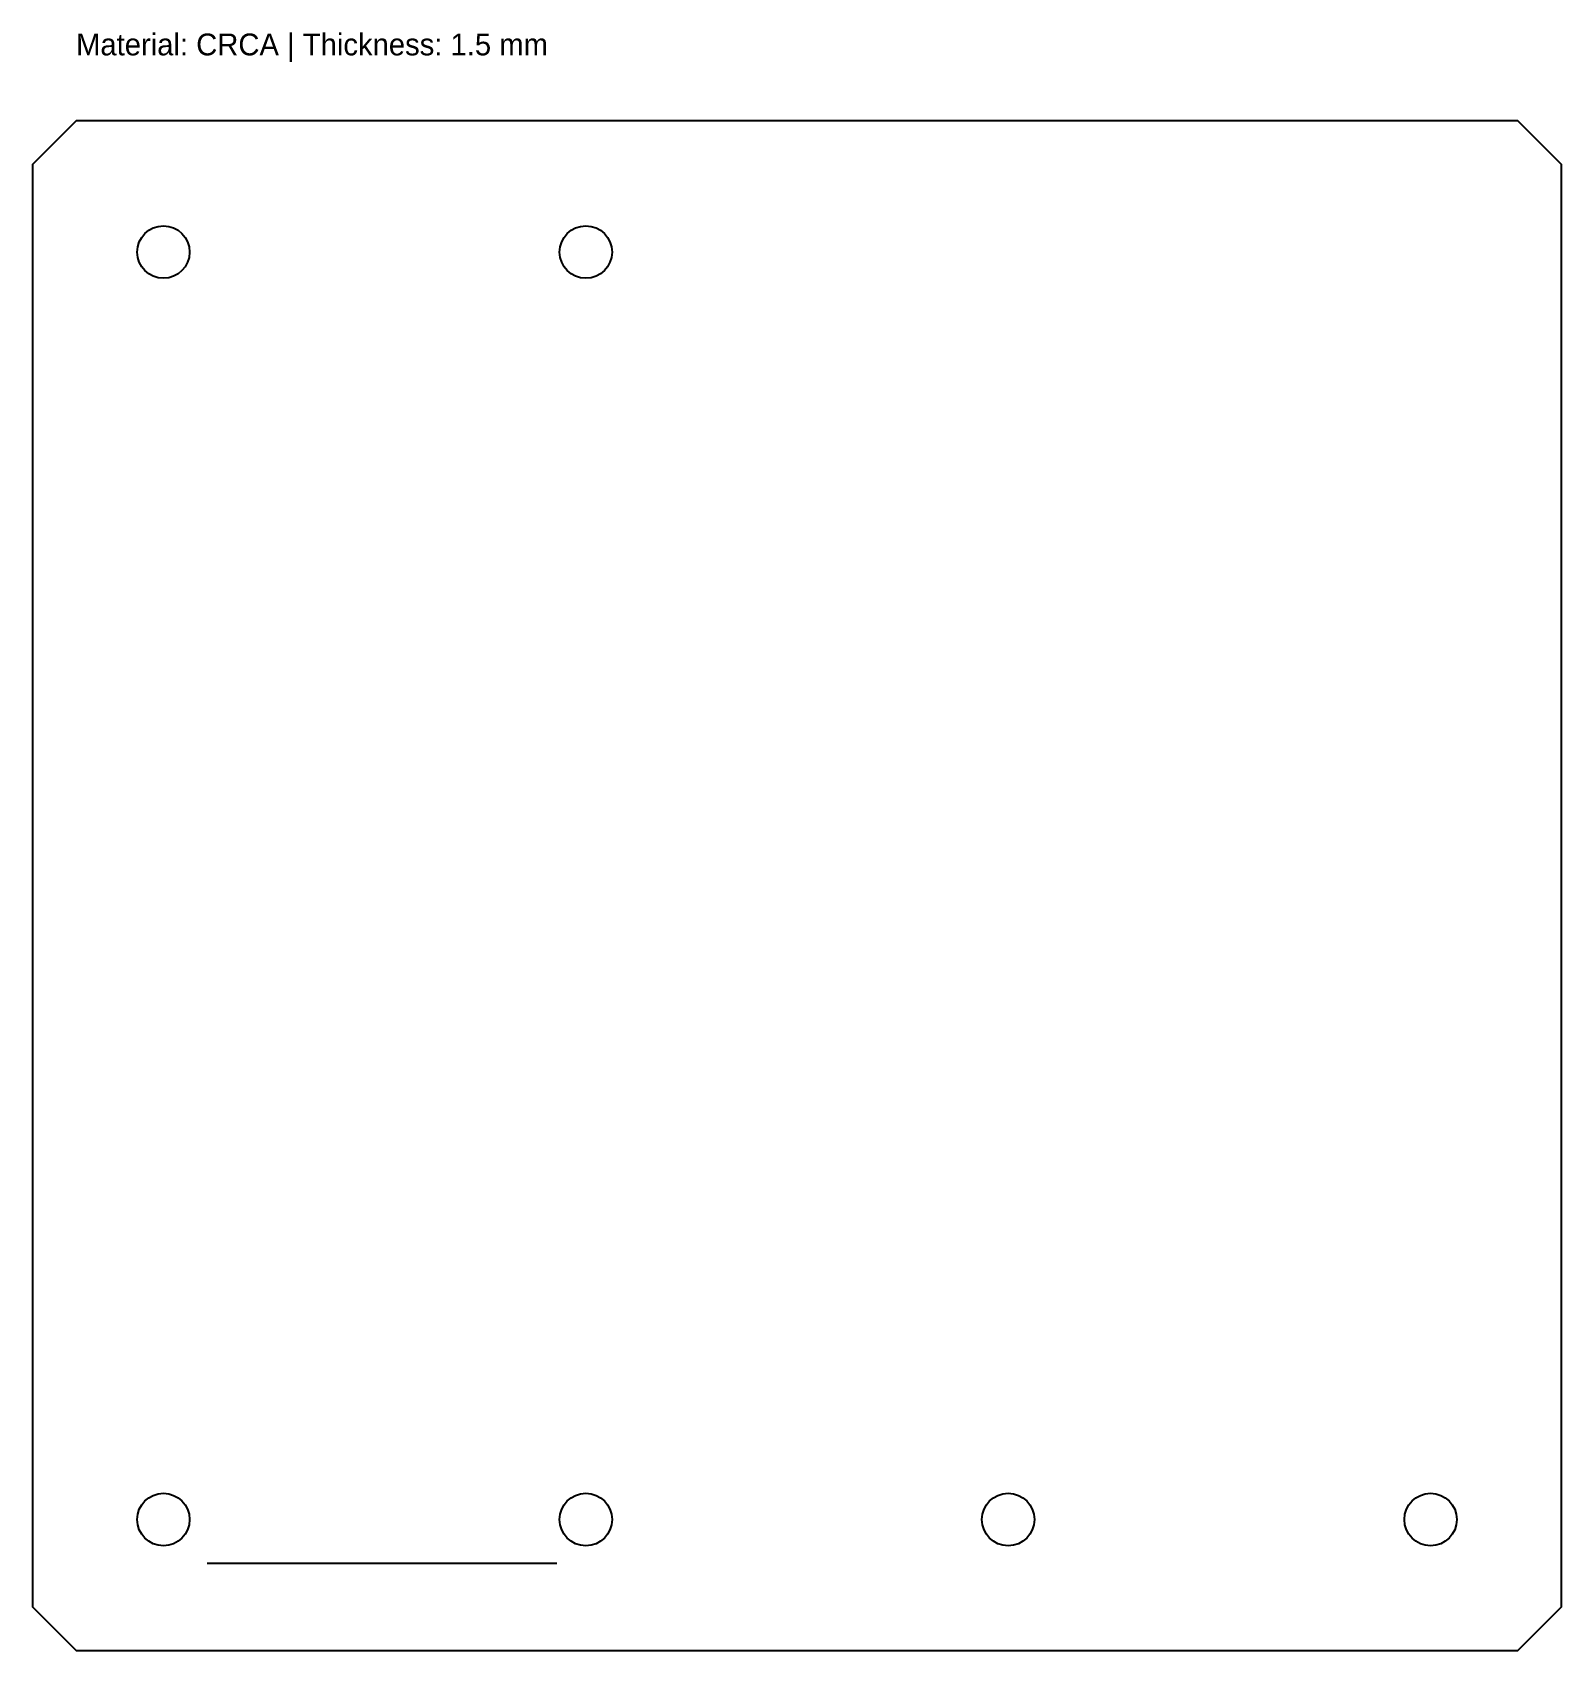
# Model space of a CAD drawing. Header units: metres. Extents: x 0 to 350, y 0 to 370.
import ezdxf

# ---------------------------------------------------------------- set-up
doc = ezdxf.new("R2010")
doc.units = ezdxf.units.M

msp = doc.modelspace()

# ---------------------------------------------------------------- linework, layer by layer
at = {"layer": 'CUT'}
msp.add_lwpolyline([(10, 0), (340, 0), (350, 10), (350, 340), (340, 350), (10, 350), (0, 340), (0, 10)], close=True, dxfattribs=at)
at = {"layer": 'HOLES'}
for centre in [(30, 320), (126.67, 320), (30, 30), (126.67, 30), (223.33, 30), (320, 30)]:
    msp.add_circle(centre, 6, dxfattribs=at)
at = {"layer": 'WELDS', "linetype": 'CONTINUOUS'}
msp.add_line((40, 20), (120, 20), dxfattribs=at)

# ---------------------------------------------------------------- texts
at = {"layer": 'NOTES'}
msp.add_text('Material: CRCA | Thickness: 1.5 mm', height=5, dxfattribs=at).set_placement((10, 365))

doc.saveas('drawing.dxf')
